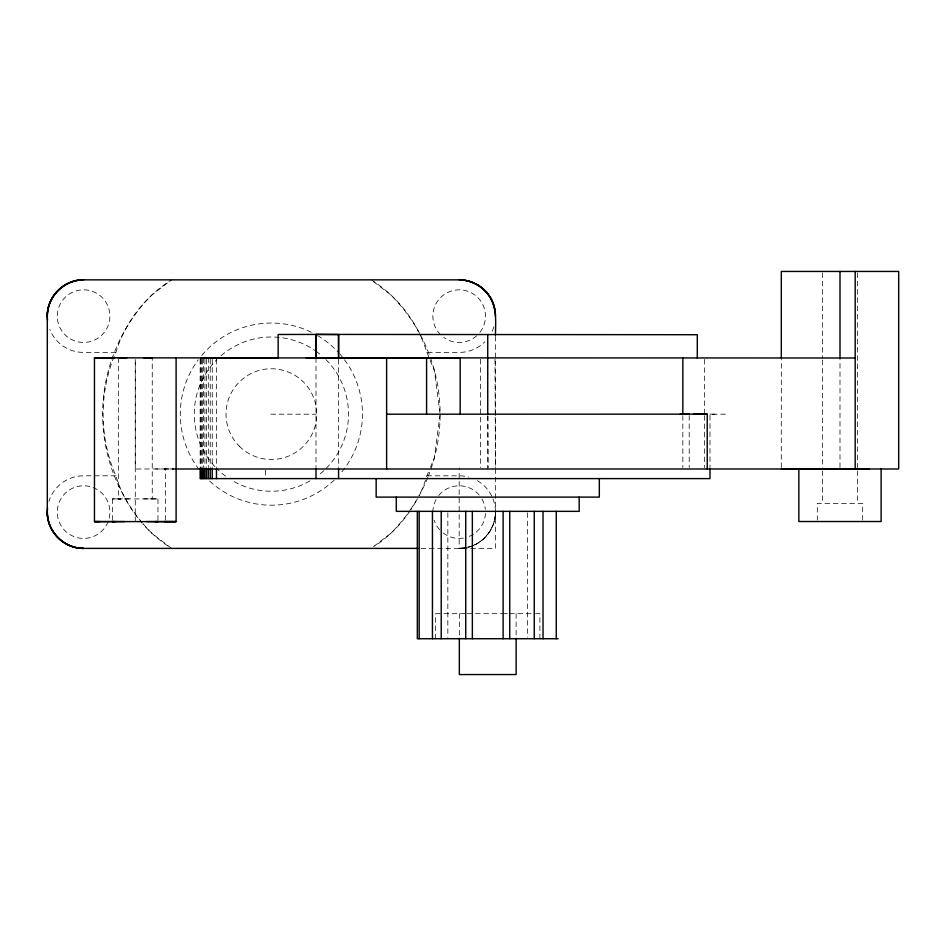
<?xml version="1.0" encoding="UTF-8"?>
<svg xmlns="http://www.w3.org/2000/svg" width="946" height="946" viewBox="0 0 946 946"><rect width="100%" height="100%" fill="white"/><g stroke="black" fill="none" stroke-linecap="round" stroke-linejoin="round"><path stroke-width="0.71" stroke-dasharray="4.73 3.55" d="M112.598 520.182L112.609 498.909L130.891 498.909M118.321 498.909L120.591 498.909L118.321 498.909L118.333 359.279M135.278 521.601L135.29 357.813M149.976 498.909L152.247 498.909L152.259 359.279M157.958 520.182L157.97 498.909L154.931 498.909M165.396 520.123L165.408 468.968L173.355 468.98M781.29 467.537L781.301 359.445M839.989 467.537L840.001 359.445M495.385 513.276C495.184 530.079 481.715 545.452 465.077 547.84M440.127 414.112L434.368 457.793L429.579 469.37M142.137 522.606A168.743 168.743 0 0 1 152.058 294.797L171.545 279.85A131.494 131.494 0 0 0 115.85 352.42C98.916 390.804 98.916 437.43 115.85 475.803A131.494 131.494 0 0 0 141.876 522.866M427.84 477.316A168.743 168.743 0 0 1 418.948 495.952A131.494 131.494 0 0 0 426.906 475.803L429.046 470.659M373.504 546.622L390.698 533.438A168.743 168.743 0 0 0 409.63 510.875M464.545 547.675C481.916 545.807 495.42 529.334 495.456 512.093L495.456 548.384L420.875 548.384M463.197 547.852L459.177 548.384L459.177 467.915M463.907 548.077L459.177 548.384A36.291 36.291 0 0 0 465.929 547.746M115.85 352.42L83.591 352.42A36.291 36.291 0 0 1 49.807 329.397M421.313 337.533A131.494 131.494 0 0 1 426.906 352.42L459.177 352.42A36.291 36.291 0 0 0 484.837 341.802M270.911 414.194L315.999 414.194M725.428 414.194L709.997 414.194L709.997 467.549M164.155 468.968L165.408 468.968M155.7 468.991L174.714 468.98M174.241 468.968L135.278 468.991L135.278 359.314M115.85 475.803L83.591 475.803A36.291 36.291 0 0 0 48.908 501.404M426.906 475.803L459.177 475.803A36.291 36.291 0 0 1 468.566 477.044M143.768 498.92L157.97 498.909L112.598 498.92L115.649 498.909M439.949 613.682L435.574 613.682L435.574 638.727M443.946 613.682L465.846 613.682M467.241 613.682L501.936 613.682M502.633 613.682L508.227 613.682M509.622 613.682L531.534 613.682M535.519 613.682L539.894 613.682L539.894 638.727M710.103 414.171L717.328 414.194M373.504 281.612L390.698 294.797A168.743 168.743 0 0 1 419.657 333.571M171.545 548.384L152.058 533.438A168.743 168.743 0 0 1 143.094 523.741M426.906 352.42L434.368 370.442L439.925 412.657M494.995 359.255L495.456 467.584M487.982 416.299L488.195 467.679M704.557 415.637L704.581 467.572M689.196 415.601L689.22 467.537M682.835 415.637L682.858 467.572M862.669 520.123L862.669 503.378L817.309 503.378L817.309 520.123M857.502 272.921L857.502 469.393M857.502 470.872L857.502 503.378M822.476 272.921L822.476 358.605M822.476 360.083L822.476 469.393M822.476 470.872L822.476 503.378M704.557 359.433L704.557 412.752M527.632 512.815L527.632 637.261M516.126 613.682L516.126 636.871M495.456 336.374L495.456 509.22M487.734 415.637L487.734 468.991M480.473 359.314L480.473 467.525M459.342 613.682L459.342 636.871M447.836 512.815L447.836 637.261M338.562 359.314L338.562 467.525M315.999 357.848L315.999 467.525M265.471 470.363L265.471 477.233M216.48 359.314L216.48 467.525M212.247 359.314L212.247 467.525M210.225 359.314L210.225 467.525M208.309 357.848L208.309 467.525M206.535 359.314L206.535 467.525M204.927 359.314L204.927 467.525M203.52 357.99L203.52 467.525M202.338 359.314L202.338 467.525M201.392 359.314L201.392 467.525M200.706 359.314L200.706 468.991M200.15 359.456L200.15 468.991M492.949 498.838A36.291 36.291 0 0 1 468.566 547.143M477.316 480.663A36.291 36.291 0 0 1 492.428 497.584M167.915 546.019A131.494 131.494 0 0 1 142.846 523.978M440.115 415.578A168.743 168.743 0 0 1 428.384 475.944M410.469 509.658A168.743 168.743 0 0 0 417.517 498.483A131.494 131.494 0 0 1 410.765 509.835M420.355 334.86A168.743 168.743 0 0 1 440.115 412.657M325.909 359.586A77.111 77.111 0 0 1 325.909 468.648M323.851 470.635A77.111 77.111 0 0 1 318.329 475.294M309.933 480.899A77.111 77.111 0 0 1 232.822 480.899M225.597 476.169A77.111 77.111 0 0 1 216.859 468.648M214.872 466.579A77.111 77.111 0 0 1 216.859 359.586M221.068 355.684A77.111 77.111 0 0 1 314.805 350.387M315.988 351.214A77.111 77.111 0 0 1 321.699 355.684M344.474 359.776A91.088 91.088 0 0 1 340.111 473.887M334.269 480A91.088 91.088 0 0 1 208.487 480M199.121 469.559A91.088 91.088 0 0 1 198.282 359.776M201.735 355.412A91.088 91.088 0 0 1 311.329 332.259M317.537 335.594A91.088 91.088 0 0 1 339.176 353.296M340.111 354.348A91.088 91.088 0 0 1 342.783 357.576M409.937 511.065A131.494 131.494 0 0 1 374.841 546.019M371.21 279.85A131.494 131.494 0 0 1 420.71 336.22M93.015 487.533A26.311 26.311 0 0 1 100.855 531.948A26.311 26.311 0 0 1 57.954 518.018A26.311 26.311 0 0 1 90.402 486.682M485.452 513.465A26.311 26.311 0 0 1 467.3 537.115M463.292 538.085A26.311 26.311 0 0 1 441.557 531.64M439.63 529.701A26.311 26.311 0 0 1 434.155 520.217M432.866 512.093A26.311 26.311 0 0 1 436.39 498.944M438.731 495.538A26.311 26.311 0 0 1 479.622 495.538M481.952 498.944A26.311 26.311 0 0 1 485.333 509.35M493.847 326.819A36.291 36.291 0 0 1 490.596 334.281M440.564 334.742A26.311 26.311 0 0 1 440.245 297.86A26.311 26.311 0 0 1 477.115 296.902A26.311 26.311 0 0 1 478.723 333.749M476.784 335.688A26.311 26.311 0 0 1 443.709 337.426M239.303 446.193A45.361 45.361 0 0 0 315.195 425.854A45.361 45.361 0 0 0 259.642 370.3A45.361 45.361 0 0 0 239.303 446.193M70.43 338.916A26.311 26.311 0 0 0 109.902 316.141A26.311 26.311 0 0 0 70.43 293.355A26.311 26.311 0 0 0 70.43 338.916"/><path stroke-width="1.42" d="M176.11 357.848L176.11 521.601L94.458 521.601L94.458 357.825L114.868 357.813M869.339 468.991L855.184 468.932L855.196 271.443M697.297 357.99L697.297 334.718L316.165 334.411L315.999 357.848L306.244 357.907M418.132 548.384L83.591 548.384C64.186 548.786 46.898 531.486 47.3 512.093L47.3 316.141C46.898 296.737 64.186 279.437 83.591 279.85L459.177 279.85C470.292 279.85 481.183 285.231 487.959 294.052C497.43 305.617 495.538 321.439 495.456 335.286M47.3 316.141C47.182 296.713 64.162 279.732 83.591 279.85A36.291 36.291 0 0 0 47.525 320.197M338.715 334.588L316.165 334.411M200.706 357.848L277.947 357.99M204.927 357.848L202.338 357.848M781.29 468.991L855.184 468.932M680.221 414.194L689.196 414.159L682.835 414.194L682.835 357.99M693.584 414.194L707.218 414.159L707.218 468.991M113.378 521.589L112.598 521.589L115.637 521.589M157.19 521.601L157.958 521.589L154.919 521.589M126.811 357.813L118.333 357.813L120.603 357.813M143.78 357.813L152.259 357.813L149.988 357.813M460.17 414.194L460.17 357.99L94.458 357.848L106.413 357.825M855.196 357.99L315.999 357.848L315.964 334.423L278.136 334.482L278.171 357.907M386.63 414.194L707.218 414.159M175.116 468.991L898.688 468.991L898.7 271.443L781.301 271.443L781.301 357.99M99.933 521.589L94.458 521.589L124.718 521.577M164.143 521.589L176.11 521.601L146.618 521.601M558.128 638.727L417.34 638.727L417.34 511.348M338.562 357.848L379.322 357.99M494.935 312.109C493.67 294.182 476.914 279.85 459.177 279.85A36.291 36.291 0 0 1 495.456 316.141M47.3 512.093C47.182 531.522 64.162 548.503 83.591 548.384A36.291 36.291 0 0 1 47.525 508.037M881.128 468.991L881.128 521.518L798.85 521.518L798.85 468.991M840.001 271.443L840.001 357.99M709.997 468.991L709.997 478.605L200.15 478.605L200.15 468.991M599.326 478.605L599.326 497.111L376.153 497.111L376.153 478.605M579.177 497.111L579.177 511.348L396.291 511.348L396.291 497.111M556.272 511.348L556.272 638.727M543.028 511.348L543.028 638.727M534.254 511.348L534.254 638.727M516.126 638.325L516.126 674.557L459.342 674.557L459.342 638.325M509.74 511.348L509.74 638.727M503.118 511.348L503.118 638.727M487.734 334.718L487.734 414.194M472.35 511.348L472.35 638.727M465.728 511.348L465.728 638.727M441.214 511.348L441.214 638.727M432.44 511.348L432.44 638.727M426.587 357.848L426.587 414.194M419.196 511.348L419.196 638.727M386.63 357.848L386.63 468.991M338.562 468.991L338.562 478.605M315.999 468.991L315.999 478.605M216.48 468.991L216.48 478.605M212.247 468.991L212.247 478.605M210.225 468.991L210.225 478.605M208.309 468.991L208.309 478.605M206.535 468.991L206.535 478.605M204.927 468.991L204.927 478.605M203.52 468.991L203.52 478.605M202.338 468.991L202.338 478.605M201.392 468.991L201.392 478.605M200.706 468.991L200.706 478.605M338.562 334.636L338.562 357.99L338.562 334.648"/></g></svg>
